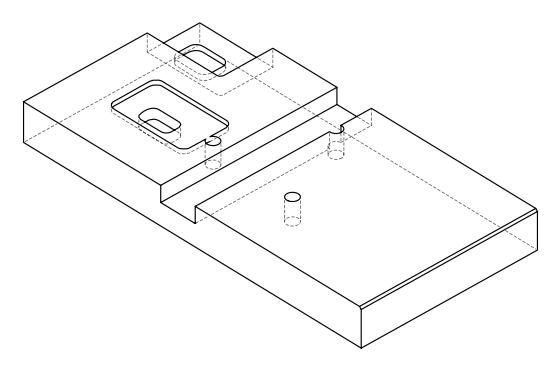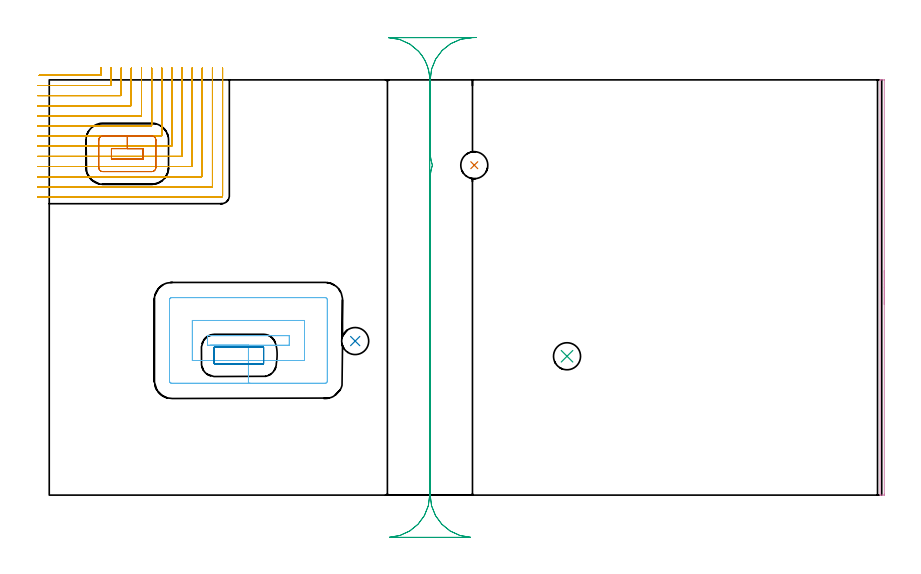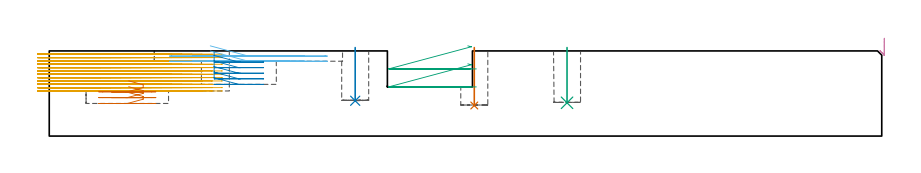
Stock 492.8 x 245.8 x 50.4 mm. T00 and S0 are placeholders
(PLAN: 9 operations, 5 tool changes, 50.8 min)
(1 INDEXABLE_INSERT_DRILL_BLIND_HOLE_FROM_SOLID | STEP1POCKET | NXT0302_003 | 0.14 min | 6438 mm3)
(2 INDEXABLE_INSERT_DRILL_BLIND_HOLE_FROM_SOLID_1 | STEP1POCKET_1 | NXT0302_003 | 0.13 min | 5875 mm3)
(3 INDEXABLE_INSERT_DRILL_BLIND_HOLE_FROM_SOLID_2 | STEP1POCKET_2 | NXT0302_003 | 0.13 min | 6117 mm3)
(4 AREA_MILL | FG_CHAMFER_SURFACE | UGT0205_001 | 2.12 min | 769 mm3)
(5 MILL_CORNER_NOTCH_RECTANGULAR | CORNER_NOTCH_RECTANGULAR | NXT0201_009 | Follow Part, ap 2, ae 75% | 39.36 min | 185046 mm3)
(6 MILL_RECTANGULAR_POCKET | POCKET_RECTANGULAR_STRAIGHT | UGT0201_100 | Follow Part, ap 4.5, ae 75% | 2.58 min | 46143 mm3)
(7 MILL_RECTANGULAR_POCKET_1 | POCKET_RECTANGULAR_STRAIGHT_1 | UGT0201_133 | Follow Part, ap 3.75, ae 75% | 1.29 min | 12422 mm3)
(8 MILL_RECTANGULAR_POCKET_2 | POCKET_RECTANGULAR_STRAIGHT_2 | UGT0201_133 | Follow Part, ap 3.75, ae 75% | 1.29 min | 14456 mm3)
(9 MILL_RECTANGULAR_SLOT | SLOT_RECTANGULAR | UGT0201_020 | Follow Part, ap 12.5, ae 75% | 3.73 min | 261707 mm3)
(TOOL NXT0302_003 | Index. Insert Drill 16mm [880-D1600L20-05] | D16 PA176 FL80 Z2)
(TOOL UGT0205_001 | Chamfer Mill 20 x 3 x 45 deg. | D20 FL50 Z2)
(TOOL NXT0201_009 | ENDMILL 8mm [2P460-0800-NA 1630] | D8 FL26 Z6)
(TOOL UGT0201_100 | End Mill 18 mm | D18 FL22 Z2)
(TOOL UGT0201_133 | Carbide End Mill 15.0 | D15 FL30 Z4)
(TOOL UGT0201_020 | End mill 50 mm | D50 FL50 Z4)
(OP 1 INDEXABLE_INSERT_DRILL_BLIND_HOLE_FROM_SOLID)
G17 G21 G94 G90
T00 M6
G54
G17 G0 G90 X251.6 Y195.3 S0 M3
G43 Z60.4 H1
G94 G81 G98 Z18.1 F250. R52.4
G80
M5
M2
(OP 2 INDEXABLE_INSERT_DRILL_BLIND_HOLE_FROM_SOLID_1)
G17 G21 G94 G90
T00 M6
G54
G17 G0 G90 X181.1 Y91.2 S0 M3
G43 Z60.4 H1
G94 G81 G98 Z20.9 F250. R52.4
G80
M5
M2
(OP 3 INDEXABLE_INSERT_DRILL_BLIND_HOLE_FROM_SOLID_2)
G17 G21 G94 G90
T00 M6
G54
G17 G0 G90 X306.5 Y82.2 S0 M3
G43 Z60.4 H1
G94 G81 G98 Z19.7 F250. R52.4
G80
M5
M2
(OP 4 AREA_MILL)
G17 G21 G94 G90
T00 M6
G54
G17 G0 G90 X494.3 Y132.9 S1061 M3
G43 Z60.4 H0
Z57.9
G94 G1 Y132.862 Z57.028 F250.
Y132.748 Z56.164
Y132.559 Z55.312
Y132.297 Z54.48
Y131.963 Z53.674
Y131.56 Z52.9
Y131.092 Z52.164
Y130.56 Z51.472
Y129.971 Z50.829
Y129.328 Z50.24
Y128.636 Z49.708
Y127.9 Z49.24
Y127.126 Z48.837
Y126.32 Z48.503
Y125.488 Z48.241
Y124.637 Z48.052
Y123.772 Z47.938
Y122.9 Z47.9
Y0.608
X494.298 Y0.351 Z47.902
X494.291 Y0.003 Z47.905
X494.243 Y0. Z47.954
X493.05 Z49.145
X492.071 Z50.128
X491.934 Y0.002 Z50.258
X491.802 Y0.01 Z50.388
X491.8 Y0.162 Z50.4
Y245.638
X491.802 Y245.79 Z50.388
X491.934 Y245.798 Z50.258
X492.071 Y245.8 Z50.128
X492.415 Z49.784
X493.05 Z49.145
X494.243 Z47.954
X494.291 Y245.797 Z47.905
X494.3 Y245.448 Z47.9
Y122.9
Y122.028 Z47.938
Y121.164 Z48.052
Y120.312 Z48.241
Y119.48 Z48.503
Y118.674 Z48.837
Y117.9 Z49.24
Y117.164 Z49.708
Y116.472 Z50.24
Y115.829 Z50.829
Y115.24 Z51.472
Y114.709 Z52.164
Y114.24 Z52.9
Y113.837 Z53.674
Y113.503 Z54.48
Y113.241 Z55.312
Y113.052 Z56.164
Y112.938 Z57.028
Y112.9 Z57.9
G0 Z60.4
M5
M2
(OP 5 MILL_CORNER_NOTCH_RECTANGULAR)
G17 G21 G94 G90
T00 M6
G54
G17 G0 G90 X-5.951 Y248.5 S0 M3
G43 Z60.4 H1
Z48.425
G94 G1 X-2.951 F250.
X30.205 F500.
G3 X30.6 Y248.895 R0.4
G1 Y249.8
Y252.8 F250.
G0 Z60.4
X-7. Y242.5
Z48.425
G1 X-4.
X36.205 F500.
G3 X36.6 Y242.895 R0.4
G1 Y249.8
Y252.8 F250.
G0 Z60.4
X-7. Y236.5
Z48.425
G1 X-4.
X42.205 F500.
G3 X42.6 Y236.895 R0.4
G1 Y249.8
Y252.8 F250.
G0 Z60.4
X-7. Y230.5
Z48.425
G1 X-4.
X48.205 F500.
G3 X48.6 Y230.895 R0.4
G1 Y249.8
Y252.8 F250.
G0 Z60.4
X-7. Y224.5
Z48.425
G1 X-4.
X54.204 F500.
G3 X54.6 Y224.896 R0.4
G1 Y249.8
Y252.8 F250.
G0 Z60.4
X-7. Y218.5
Z48.425
G1 X-4.
X60.204 F500.
G3 X60.6 Y218.896 R0.4
G1 Y249.8
Y252.8 F250.
G0 Z60.4
X-7. Y212.5
Z48.425
G1 X-4.
X66.204 F500.
G3 X66.6 Y212.896 R0.4
G1 Y249.8
Y252.8 F250.
G0 Z60.4
X-7. Y206.5
Z48.425
G1 X-4.
X72.204 F500.
G3 X72.6 Y206.896 R0.4
G1 Y249.8
Y252.8 F250.
G0 Z60.4
X-7. Y200.5
Z48.425
G1 X-4.
X78.204 F500.
G3 X78.6 Y200.896 R0.4
G1 Y249.8
Y252.8 F250.
G0 Z60.4
X-7. Y194.5
Z48.425
G1 X-4.
X84.203 F500.
G3 X84.6 Y194.897 R0.4
G1 Y249.8
Y252.8 F250.
G0 Z60.4
X-7. Y188.5
Z48.425
G1 X-4.
X90.203 F500.
G3 X90.6 Y188.897 R0.4
G1 Y249.8
Y252.8 F250.
G0 Z60.4
X-7. Y182.5
Z48.425
G1 X-4.
X96.203 F500.
G3 X96.6 Y182.897 R0.4
G1 Y249.8
Y252.8 F250.
G0 Z60.4
X-7. Y176.5
Z48.425
G1 X-4.
X101.9 F500.
G3 X102.6 Y177.2 R0.7
G1 Y249.8
Y252.8 F250.
G0 Z60.4
X-5.951 Y248.5
Z46.45
G1 X-2.951
X30.205 F500.
G3 X30.6 Y248.895 R0.4
G1 Y249.8
Y252.8 F250.
G0 Z60.4
X-7. Y242.5
Z46.45
G1 X-4.
X36.205 F500.
G3 X36.6 Y242.895 R0.4
G1 Y249.8
Y252.8 F250.
G0 Z60.4
X-7. Y236.5
Z46.45
G1 X-4.
X42.205 F500.
G3 X42.6 Y236.895 R0.4
G1 Y249.8
Y252.8 F250.
G0 Z60.4
X-7. Y230.5
Z46.45
G1 X-4.
X48.205 F500.
G3 X48.6 Y230.895 R0.4
G1 Y249.8
Y252.8 F250.
G0 Z60.4
X-7. Y224.5
Z46.45
G1 X-4.
X54.204 F500.
G3 X54.6 Y224.896 R0.4
G1 Y249.8
Y252.8 F250.
G0 Z60.4
X-7. Y218.5
Z46.45
G1 X-4.
X60.204 F500.
G3 X60.6 Y218.896 R0.4
G1 Y249.8
Y252.8 F250.
G0 Z60.4
X-7. Y212.5
Z46.45
G1 X-4.
X66.204 F500.
G3 X66.6 Y212.896 R0.4
G1 Y249.8
Y252.8 F250.
G0 Z60.4
X-7. Y206.5
Z46.45
G1 X-4.
X72.204 F500.
G3 X72.6 Y206.896 R0.4
G1 Y249.8
Y252.8 F250.
G0 Z60.4
X-7. Y200.5
Z46.45
G1 X-4.
X78.204 F500.
G3 X78.6 Y200.896 R0.4
G1 Y249.8
Y252.8 F250.
G0 Z60.4
X-7. Y194.5
Z46.45
G1 X-4.
X84.203 F500.
G3 X84.6 Y194.897 R0.4
G1 Y249.8
Y252.8 F250.
G0 Z60.4
X-7. Y188.5
Z46.45
G1 X-4.
X90.203 F500.
G3 X90.6 Y188.897 R0.4
G1 Y249.8
Y252.8 F250.
G0 Z60.4
X-7. Y182.5
Z46.45
G1 X-4.
X96.203 F500.
G3 X96.6 Y182.897 R0.4
G1 Y249.8
Y252.8 F250.
G0 Z60.4
X-7. Y176.5
Z46.45
G1 X-4.
X101.9 F500.
G3 X102.6 Y177.2 R0.7
G1 Y249.8
Y252.8 F250.
G0 Z60.4
X-5.951 Y248.5
Z44.475
G1 X-2.951
X30.205 F500.
G3 X30.6 Y248.895 R0.4
G1 Y249.8
Y252.8 F250.
G0 Z60.4
X-7. Y242.5
Z44.475
G1 X-4.
X36.205 F500.
G3 X36.6 Y242.895 R0.4
G1 Y249.8
Y252.8 F250.
G0 Z60.4
X-7. Y236.5
Z44.475
G1 X-4.
X42.205 F500.
G3 X42.6 Y236.895 R0.4
G1 Y249.8
Y252.8 F250.
G0 Z60.4
X-7. Y230.5
Z44.475
G1 X-4.
X48.205 F500.
G3 X48.6 Y230.895 R0.4
G1 Y249.8
Y252.8 F250.
G0 Z60.4
X-7. Y224.5
Z44.475
G1 X-4.
X54.204 F500.
G3 X54.6 Y224.896 R0.4
G1 Y249.8
Y252.8 F250.
G0 Z60.4
X-7. Y218.5
Z44.475
G1 X-4.
X60.204 F500.
G3 X60.6 Y218.896 R0.4
G1 Y249.8
Y252.8 F250.
G0 Z60.4
X-7. Y212.5
Z44.475
G1 X-4.
X66.204 F500.
G3 X66.6 Y212.896 R0.4
G1 Y249.8
Y252.8 F250.
G0 Z60.4
X-7. Y206.5
Z44.475
G1 X-4.
X72.204 F500.
G3 X72.6 Y206.896 R0.4
G1 Y249.8
Y252.8 F250.
G0 Z60.4
X-7. Y200.5
Z44.475
G1 X-4.
X78.204 F500.
G3 X78.6 Y200.896 R0.4
G1 Y249.8
Y252.8 F250.
G0 Z60.4
X-7. Y194.5
Z44.475
G1 X-4.
X84.203 F500.
G3 X84.6 Y194.897 R0.4
G1 Y249.8
Y252.8 F250.
G0 Z60.4
X-7. Y188.5
Z44.475
G1 X-4.
X90.203 F500.
G3 X90.6 Y188.897 R0.4
G1 Y249.8
Y252.8 F250.
G0 Z60.4
X-7. Y182.5
Z44.475
G1 X-4.
X96.203 F500.
G3 X96.6 Y182.897 R0.4
G1 Y249.8
Y252.8 F250.
G0 Z60.4
X-7. Y176.5
Z44.475
G1 X-4.
X101.9 F500.
G3 X102.6 Y177.2 R0.7
G1 Y249.8
Y252.8 F250.
G0 Z60.4
X-5.951 Y248.5
Z42.5
G1 X-2.951
X30.205 F500.
G3 X30.6 Y248.895 R0.4
G1 Y249.8
Y252.8 F250.
G0 Z60.4
X-7. Y242.5
Z42.5
G1 X-4.
X36.205 F500.
G3 X36.6 Y242.895 R0.4
G1 Y249.8
Y252.8 F250.
G0 Z60.4
X-7. Y236.5
Z42.5
G1 X-4.
X42.205 F500.
G3 X42.6 Y236.895 R0.4
G1 Y249.8
Y252.8 F250.
G0 Z60.4
X-7. Y230.5
Z42.5
G1 X-4.
X48.205 F500.
G3 X48.6 Y230.895 R0.4
G1 Y249.8
Y252.8 F250.
G0 Z60.4
X-7. Y224.5
Z42.5
G1 X-4.
X54.204 F500.
G3 X54.6 Y224.896 R0.4
G1 Y249.8
Y252.8 F250.
G0 Z60.4
X-7. Y218.5
Z42.5
G1 X-4.
X60.204 F500.
G3 X60.6 Y218.896 R0.4
G1 Y249.8
Y252.8 F250.
G0 Z60.4
X-7. Y212.5
Z42.5
G1 X-4.
X66.204 F500.
G3 X66.6 Y212.896 R0.4
G1 Y249.8
Y252.8 F250.
G0 Z60.4
X-7. Y206.5
Z42.5
G1 X-4.
X72.204 F500.
G3 X72.6 Y206.896 R0.4
G1 Y249.8
Y252.8 F250.
G0 Z60.4
X-7. Y200.5
Z42.5
G1 X-4.
X78.204 F500.
G3 X78.6 Y200.896 R0.4
G1 Y249.8
Y252.8 F250.
G0 Z60.4
X-7. Y194.5
Z42.5
G1 X-4.
X84.203 F500.
G3 X84.6 Y194.897 R0.4
G1 Y249.8
Y252.8 F250.
G0 Z60.4
X-7. Y188.5
Z42.5
G1 X-4.
X90.203 F500.
G3 X90.6 Y188.897 R0.4
G1 Y249.8
Y252.8 F250.
G0 Z60.4
X-7. Y182.5
Z42.5
G1 X-4.
X96.203 F500.
G3 X96.6 Y182.897 R0.4
G1 Y249.8
Y252.8 F250.
G0 Z60.4
X-7. Y176.5
Z42.5
G1 X-4.
X101.9 F500.
G3 X102.6 Y177.2 R0.7
G1 Y249.8
Y252.8 F250.
G0 Z60.4
X-5.951 Y248.5
Z40.525
G1 X-2.951
X30.205 F500.
G3 X30.6 Y248.895 R0.4
G1 Y249.8
Y252.8 F250.
G0 Z60.4
X-7. Y242.5
Z40.525
G1 X-4.
X36.205 F500.
G3 X36.6 Y242.895 R0.4
G1 Y249.8
Y252.8 F250.
G0 Z60.4
X-7. Y236.5
Z40.525
G1 X-4.
X42.205 F500.
G3 X42.6 Y236.895 R0.4
G1 Y249.8
Y252.8 F250.
G0 Z60.4
X-7. Y230.5
Z40.525
G1 X-4.
X48.205 F500.
G3 X48.6 Y230.895 R0.4
G1 Y249.8
Y252.8 F250.
G0 Z60.4
X-7. Y224.5
Z40.525
G1 X-4.
X54.204 F500.
G3 X54.6 Y224.896 R0.4
G1 Y249.8
Y252.8 F250.
G0 Z60.4
X-7. Y218.5
Z40.525
G1 X-4.
X60.204 F500.
G3 X60.6 Y218.896 R0.4
G1 Y249.8
Y252.8 F250.
G0 Z60.4
X-7. Y212.5
Z40.525
G1 X-4.
X66.204 F500.
G3 X66.6 Y212.896 R0.4
G1 Y249.8
Y252.8 F250.
G0 Z60.4
X-7. Y206.5
Z40.525
G1 X-4.
X72.204 F500.
G3 X72.6 Y206.896 R0.4
G1 Y249.8
Y252.8 F250.
G0 Z60.4
X-7. Y200.5
Z40.525
G1 X-4.
X78.204 F500.
G3 X78.6 Y200.896 R0.4
G1 Y249.8
Y252.8 F250.
G0 Z60.4
X-7. Y194.5
Z40.525
G1 X-4.
X84.203 F500.
G3 X84.6 Y194.897 R0.4
G1 Y249.8
Y252.8 F250.
G0 Z60.4
X-7. Y188.5
Z40.525
G1 X-4.
X90.203 F500.
G3 X90.6 Y188.897 R0.4
G1 Y249.8
Y252.8 F250.
G0 Z60.4
X-7. Y182.5
Z40.525
G1 X-4.
X96.203 F500.
G3 X96.6 Y182.897 R0.4
G1 Y249.8
Y252.8 F250.
G0 Z60.4
X-7. Y176.5
Z40.525
G1 X-4.
X101.9 F500.
G3 X102.6 Y177.2 R0.7
G1 Y249.8
Y252.8 F250.
G0 Z60.4
X-5.951 Y248.5
Z38.55
G1 X-2.951
X30.205 F500.
G3 X30.6 Y248.895 R0.4
G1 Y249.8
Y252.8 F250.
G0 Z60.4
X-7. Y242.5
Z38.55
G1 X-4.
X36.205 F500.
G3 X36.6 Y242.895 R0.4
G1 Y249.8
Y252.8 F250.
G0 Z60.4
X-7. Y236.5
Z38.55
G1 X-4.
X42.205 F500.
G3 X42.6 Y236.895 R0.4
G1 Y249.8
Y252.8 F250.
G0 Z60.4
X-7. Y230.5
Z38.55
G1 X-4.
X48.205 F500.
G3 X48.6 Y230.895 R0.4
G1 Y249.8
Y252.8 F250.
G0 Z60.4
X-7. Y224.5
Z38.55
G1 X-4.
X54.204 F500.
G3 X54.6 Y224.896 R0.4
G1 Y249.8
Y252.8 F250.
G0 Z60.4
X-7. Y218.5
Z38.55
G1 X-4.
X60.204 F500.
G3 X60.6 Y218.896 R0.4
G1 Y249.8
Y252.8 F250.
G0 Z60.4
X-7. Y212.5
Z38.55
G1 X-4.
X66.204 F500.
G3 X66.6 Y212.896 R0.4
G1 Y249.8
Y252.8 F250.
G0 Z60.4
X-7. Y206.5
Z38.55
G1 X-4.
X72.204 F500.
G3 X72.6 Y206.896 R0.4
G1 Y249.8
Y252.8 F250.
G0 Z60.4
X-7. Y200.5
Z38.55
G1 X-4.
X78.204 F500.
G3 X78.6 Y200.896 R0.4
G1 Y249.8
Y252.8 F250.
G0 Z60.4
X-7. Y194.5
Z38.55
G1 X-4.
X84.203 F500.
G3 X84.6 Y194.897 R0.4
G1 Y249.8
Y252.8 F250.
G0 Z60.4
X-7. Y188.5
Z38.55
G1 X-4.
X90.203 F500.
G3 X90.6 Y188.897 R0.4
G1 Y249.8
Y252.8 F250.
G0 Z60.4
X-7. Y182.5
Z38.55
G1 X-4.
X96.203 F500.
G3 X96.6 Y182.897 R0.4
G1 Y249.8
Y252.8 F250.
G0 Z60.4
X-7. Y176.5
Z38.55
G1 X-4.
X101.9 F500.
G3 X102.6 Y177.2 R0.7
G1 Y249.8
Y252.8 F250.
G0 Z60.4
X-5.951 Y248.5
Z36.575
G1 X-2.951
X30.205 F500.
G3 X30.6 Y248.895 R0.4
G1 Y249.8
Y252.8 F250.
G0 Z60.4
X-7. Y242.5
Z36.575
G1 X-4.
X36.205 F500.
G3 X36.6 Y242.895 R0.4
G1 Y249.8
Y252.8 F250.
G0 Z60.4
X-7. Y236.5
Z36.575
G1 X-4.
X42.205 F500.
G3 X42.6 Y236.895 R0.4
G1 Y249.8
Y252.8 F250.
G0 Z60.4
X-7. Y230.5
Z36.575
G1 X-4.
X48.205 F500.
G3 X48.6 Y230.895 R0.4
G1 Y249.8
Y252.8 F250.
G0 Z60.4
X-7. Y224.5
Z36.575
G1 X-4.
X54.204 F500.
G3 X54.6 Y224.896 R0.4
G1 Y249.8
Y252.8 F250.
G0 Z60.4
X-7. Y218.5
Z36.575
G1 X-4.
X60.204 F500.
G3 X60.6 Y218.896 R0.4
G1 Y249.8
Y252.8 F250.
G0 Z60.4
X-7. Y212.5
Z36.575
G1 X-4.
X66.204 F500.
G3 X66.6 Y212.896 R0.4
G1 Y249.8
Y252.8 F250.
G0 Z60.4
X-7. Y206.5
Z36.575
G1 X-4.
X72.204 F500.
G3 X72.6 Y206.896 R0.4
G1 Y249.8
Y252.8 F250.
G0 Z60.4
X-7. Y200.5
Z36.575
G1 X-4.
X78.204 F500.
G3 X78.6 Y200.896 R0.4
G1 Y249.8
Y252.8 F250.
G0 Z60.4
X-7. Y194.5
Z36.575
G1 X-4.
X84.203 F500.
G3 X84.6 Y194.897 R0.4
G1 Y249.8
Y252.8 F250.
G0 Z60.4
X-7. Y188.5
Z36.575
G1 X-4.
X90.203 F500.
G3 X90.6 Y188.897 R0.4
G1 Y249.8
Y252.8 F250.
G0 Z60.4
X-7. Y182.5
Z36.575
G1 X-4.
X96.203 F500.
G3 X96.6 Y182.897 R0.4
G1 Y249.8
Y252.8 F250.
G0 Z60.4
X-7. Y176.5
Z36.575
G1 X-4.
X101.9 F500.
G3 X102.6 Y177.2 R0.7
G1 Y249.8
Y252.8 F250.
G0 Z60.4
X-5.951 Y248.5
Z34.6
G1 X-2.951
X30.205 F500.
G3 X30.6 Y248.895 R0.4
G1 Y249.8
Y252.8 F250.
G0 Z60.4
X-7. Y242.5
Z34.6
G1 X-4.
X36.205 F500.
G3 X36.6 Y242.895 R0.4
G1 Y249.8
Y252.8 F250.
G0 Z60.4
X-7. Y236.5
Z34.6
G1 X-4.
X42.205 F500.
G3 X42.6 Y236.895 R0.4
G1 Y249.8
Y252.8 F250.
G0 Z60.4
X-7. Y230.5
Z34.6
G1 X-4.
X48.205 F500.
G3 X48.6 Y230.895 R0.4
G1 Y249.8
Y252.8 F250.
G0 Z60.4
X-7. Y224.5
Z34.6
G1 X-4.
X54.204 F500.
G3 X54.6 Y224.896 R0.4
G1 Y249.8
Y252.8 F250.
G0 Z60.4
X-7. Y218.5
Z34.6
G1 X-4.
X60.204 F500.
G3 X60.6 Y218.896 R0.4
G1 Y249.8
Y252.8 F250.
G0 Z60.4
X-7. Y212.5
Z34.6
G1 X-4.
X66.204 F500.
G3 X66.6 Y212.896 R0.4
G1 Y249.8
Y252.8 F250.
G0 Z60.4
X-7. Y206.5
Z34.6
G1 X-4.
X72.204 F500.
G3 X72.6 Y206.896 R0.4
G1 Y249.8
Y252.8 F250.
G0 Z60.4
X-7. Y200.5
Z34.6
G1 X-4.
X78.204 F500.
G3 X78.6 Y200.896 R0.4
G1 Y249.8
Y252.8 F250.
G0 Z60.4
X-7. Y194.5
Z34.6
G1 X-4.
X84.203 F500.
G3 X84.6 Y194.897 R0.4
G1 Y249.8
Y252.8 F250.
G0 Z60.4
X-7. Y188.5
Z34.6
G1 X-4.
X90.203 F500.
G3 X90.6 Y188.897 R0.4
G1 Y249.8
Y252.8 F250.
G0 Z60.4
X-7. Y182.5
Z34.6
G1 X-4.
X96.203 F500.
G3 X96.6 Y182.897 R0.4
G1 Y249.8
Y252.8 F250.
G0 Z60.4
X-7. Y176.5
Z34.6
G1 X-4.
X101.9 F500.
G3 X102.6 Y177.2 R0.7
G1 Y249.8
Y252.8 F250.
G0 Z60.4
X-5.951 Y248.5
Z32.625
G1 X-2.951
X30.205 F500.
G3 X30.6 Y248.895 R0.4
G1 Y249.8
Y252.8 F250.
G0 Z60.4
X-7. Y242.5
Z32.625
G1 X-4.
X36.205 F500.
G3 X36.6 Y242.895 R0.4
G1 Y249.8
Y252.8 F250.
G0 Z60.4
X-7. Y236.5
Z32.625
G1 X-4.
X42.205 F500.
G3 X42.6 Y236.895 R0.4
G1 Y249.8
Y252.8 F250.
G0 Z60.4
X-7. Y230.5
Z32.625
G1 X-4.
X48.205 F500.
G3 X48.6 Y230.895 R0.4
G1 Y249.8
Y252.8 F250.
G0 Z60.4
X-7. Y224.5
Z32.625
G1 X-4.
X54.204 F500.
G3 X54.6 Y224.896 R0.4
G1 Y249.8
Y252.8 F250.
G0 Z60.4
X-7. Y218.5
Z32.625
G1 X-4.
X60.204 F500.
G3 X60.6 Y218.896 R0.4
G1 Y249.8
Y252.8 F250.
G0 Z60.4
X-7. Y212.5
Z32.625
G1 X-4.
X66.204 F500.
G3 X66.6 Y212.896 R0.4
G1 Y249.8
Y252.8 F250.
G0 Z60.4
X-7. Y206.5
Z32.625
G1 X-4.
X72.204 F500.
G3 X72.6 Y206.896 R0.4
G1 Y249.8
Y252.8 F250.
G0 Z60.4
X-7. Y200.5
Z32.625
G1 X-4.
X78.204 F500.
G3 X78.6 Y200.896 R0.4
G1 Y249.8
Y252.8 F250.
G0 Z60.4
X-7. Y194.5
Z32.625
G1 X-4.
X84.203 F500.
G3 X84.6 Y194.897 R0.4
G1 Y249.8
Y252.8 F250.
G0 Z60.4
X-7. Y188.5
Z32.625
G1 X-4.
X90.203 F500.
G3 X90.6 Y188.897 R0.4
G1 Y249.8
Y252.8 F250.
G0 Z60.4
X-7. Y182.5
Z32.625
G1 X-4.
X96.203 F500.
G3 X96.6 Y182.897 R0.4
G1 Y249.8
Y252.8 F250.
G0 Z60.4
X-7. Y176.5
Z32.625
G1 X-4.
X101.9 F500.
G3 X102.6 Y177.2 R0.7
G1 Y249.8
Y252.8 F250.
G0 Z60.4
X-5.951 Y248.5
Z30.65
G1 X-2.951
X30.205 F500.
G3 X30.6 Y248.895 R0.4
G1 Y249.8
Y252.8 F250.
G0 Z60.4
X-7. Y242.5
Z30.65
G1 X-4.
X36.205 F500.
G3 X36.6 Y242.895 R0.4
G1 Y249.8
Y252.8 F250.
G0 Z60.4
X-7. Y236.5
Z30.65
G1 X-4.
X42.205 F500.
G3 X42.6 Y236.895 R0.4
G1 Y249.8
Y252.8 F250.
G0 Z60.4
X-7. Y230.5
Z30.65
G1 X-4.
X48.205 F500.
G3 X48.6 Y230.895 R0.4
G1 Y249.8
Y252.8 F250.
G0 Z60.4
X-7. Y224.5
Z30.65
G1 X-4.
X54.204 F500.
G3 X54.6 Y224.896 R0.4
G1 Y249.8
Y252.8 F250.
G0 Z60.4
X-7. Y218.5
Z30.65
G1 X-4.
X60.204 F500.
G3 X60.6 Y218.896 R0.4
G1 Y249.8
Y252.8 F250.
G0 Z60.4
X-7. Y212.5
Z30.65
G1 X-4.
X66.204 F500.
G3 X66.6 Y212.896 R0.4
G1 Y249.8
Y252.8 F250.
G0 Z60.4
X-7. Y206.5
Z30.65
G1 X-4.
X72.204 F500.
G3 X72.6 Y206.896 R0.4
G1 Y249.8
Y252.8 F250.
G0 Z60.4
X-7. Y200.5
Z30.65
G1 X-4.
X78.204 F500.
G3 X78.6 Y200.896 R0.4
G1 Y249.8
Y252.8 F250.
G0 Z60.4
X-7. Y194.5
Z30.65
G1 X-4.
X84.203 F500.
G3 X84.6 Y194.897 R0.4
G1 Y249.8
Y252.8 F250.
G0 Z60.4
X-7. Y188.5
Z30.65
G1 X-4.
X90.203 F500.
G3 X90.6 Y188.897 R0.4
G1 Y249.8
Y252.8 F250.
G0 Z60.4
X-7. Y182.5
Z30.65
G1 X-4.
X96.203 F500.
G3 X96.6 Y182.897 R0.4
G1 Y249.8
Y252.8 F250.
G0 Z60.4
X-7. Y176.5
Z30.65
G1 X-4.
X101.9 F500.
G3 X102.6 Y177.2 R0.7
G1 Y249.8
Y252.8 F250.
G0 Z60.4
X-5.951 Y248.5
Z28.675
G1 X-2.951
X30.205 F500.
G3 X30.6 Y248.895 R0.4
G1 Y249.8
Y252.8 F250.
G0 Z60.4
X-7. Y242.5
Z28.675
G1 X-4.
X36.205 F500.
G3 X36.6 Y242.895 R0.4
G1 Y249.8
Y252.8 F250.
G0 Z60.4
X-7. Y236.5
Z28.675
G1 X-4.
X42.205 F500.
G3 X42.6 Y236.895 R0.4
G1 Y249.8
Y252.8 F250.
G0 Z60.4
X-7. Y230.5
Z28.675
G1 X-4.
X48.205 F500.
G3 X48.6 Y230.895 R0.4
G1 Y249.8
Y252.8 F250.
G0 Z60.4
X-7. Y224.5
Z28.675
G1 X-4.
X54.204 F500.
G3 X54.6 Y224.896 R0.4
G1 Y249.8
Y252.8 F250.
G0 Z60.4
X-7. Y218.5
Z28.675
G1 X-4.
X60.204 F500.
G3 X60.6 Y218.896 R0.4
G1 Y249.8
Y252.8 F250.
G0 Z60.4
X-7. Y212.5
Z28.675
G1 X-4.
X66.204 F500.
G3 X66.6 Y212.896 R0.4
G1 Y249.8
Y252.8 F250.
G0 Z60.4
X-7. Y206.5
Z28.675
G1 X-4.
X72.204 F500.
G3 X72.6 Y206.896 R0.4
G1 Y249.8
Y252.8 F250.
G0 Z60.4
X-7. Y200.5
Z28.675
G1 X-4.
X78.204 F500.
G3 X78.6 Y200.896 R0.4
G1 Y249.8
Y252.8 F250.
G0 Z60.4
X-7. Y194.5
Z28.675
G1 X-4.
X84.203 F500.
G3 X84.6 Y194.897 R0.4
G1 Y249.8
Y252.8 F250.
G0 Z60.4
X-7. Y188.5
Z28.675
G1 X-4.
X90.203 F500.
G3 X90.6 Y188.897 R0.4
G1 Y249.8
Y252.8 F250.
G0 Z60.4
X-7. Y182.5
Z28.675
G1 X-4.
X96.203 F500.
G3 X96.6 Y182.897 R0.4
G1 Y249.8
Y252.8 F250.
G0 Z60.4
X-7. Y176.5
Z28.675
G1 X-4.
X101.9 F500.
G3 X102.6 Y177.2 R0.7
G1 Y249.8
Y252.8 F250.
G0 Z60.4
X-5.951 Y248.5
Z26.7
G1 X-2.951
X30.205 F500.
G3 X30.6 Y248.895 R0.4
G1 Y249.8
Y252.8 F250.
G0 Z60.4
X-7. Y242.5
Z26.7
G1 X-4.
X36.205 F500.
G3 X36.6 Y242.895 R0.4
G1 Y249.8
Y252.8 F250.
G0 Z60.4
X-7. Y236.5
Z26.7
G1 X-4.
X42.205 F500.
G3 X42.6 Y236.895 R0.4
G1 Y249.8
Y252.8 F250.
G0 Z60.4
X-7. Y230.5
Z26.7
G1 X-4.
X48.205 F500.
G3 X48.6 Y230.895 R0.4
G1 Y249.8
Y252.8 F250.
G0 Z60.4
X-7. Y224.5
Z26.7
G1 X-4.
X54.204 F500.
G3 X54.6 Y224.896 R0.4
G1 Y249.8
Y252.8 F250.
G0 Z60.4
X-7. Y218.5
Z26.7
G1 X-4.
X60.204 F500.
G3 X60.6 Y218.896 R0.4
G1 Y249.8
Y252.8 F250.
G0 Z60.4
X-7. Y212.5
Z26.7
G1 X-4.
X66.204 F500.
G3 X66.6 Y212.896 R0.4
G1 Y249.8
Y252.8 F250.
G0 Z60.4
X-7. Y206.5
Z26.7
G1 X-4.
X72.204 F500.
G3 X72.6 Y206.896 R0.4
G1 Y249.8
Y252.8 F250.
G0 Z60.4
X-7. Y200.5
Z26.7
G1 X-4.
X78.204 F500.
G3 X78.6 Y200.896 R0.4
G1 Y249.8
Y252.8 F250.
G0 Z60.4
X-7. Y194.5
Z26.7
G1 X-4.
X84.203 F500.
G3 X84.6 Y194.897 R0.4
G1 Y249.8
Y252.8 F250.
G0 Z60.4
X-7. Y188.5
Z26.7
G1 X-4.
X90.203 F500.
G3 X90.6 Y188.897 R0.4
G1 Y249.8
Y252.8 F250.
G0 Z60.4
X-7. Y182.5
Z26.7
G1 X-4.
X96.203 F500.
G3 X96.6 Y182.897 R0.4
G1 Y249.8
Y252.8 F250.
G0 Z60.4
X-7. Y176.5
Z26.7
G1 X-4.
X101.9 F500.
G3 X102.6 Y177.2 R0.7
G1 Y249.8
Y252.8 F250.
G0 Z60.4
M5
M2
(OP 6 MILL_RECTANGULAR_POCKET)
G17 G21 G94 G90
T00 M6
G54
G17 G0 G90 X95.321 Y88.7 S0 M3
G43 Z60.4 H0
Z53.4
G94 G1 X117.9 Z47.35 F250.
X142.1 F500.
Y94.4
X93.7
Y88.7
X117.9
Y79.7
X151.1
Y103.4
X84.7
Y79.7
X117.9
Y66.2
X163.3
G3 X164.6 Y67.5 R1.3
G1 Y115.6
G3 X163.3 Y116.9 R1.3
G1 X72.5
G3 X71.2 Y115.6 R1.3
G1 Y67.5
G3 X72.5 Y66.2 R1.3
G1 X117.9
X118.9
G0 X95.321 Y88.7 Z50.35
G1 X117.9 Z44.3 F250.
X142.1 F500.
Y94.4
X93.7
Y88.7
X117.9
Y79.7
X151.1
Y103.4
X84.7
Y79.7
X117.9
Y66.2
X163.3
G3 X164.6 Y67.5 R1.3
G1 Y115.6
G3 X163.3 Y116.9 R1.3
G1 X72.5
G3 X71.2 Y115.6 R1.3
G1 Y67.5
G3 X72.5 Y66.2 R1.3
G1 X117.9
X118.9
G0 Z60.4
M5
M2
(OP 7 MILL_RECTANGULAR_POCKET_1)
G17 G21 G94 G90
T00 M6
G54
G17 G0 G90 X47.008 Y199. S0 M3
G43 Z60.4 H0
Z32.667
G94 G1 X55.6 Z30.364 F250.
Y205.1 Z28.73
X46.2 Z26.211
X36.8 F500.
Y199.
X55.6
Y205.1
X46.2
Y212.6
X31.7
G3 X29.3 Y210.2 R2.4
G1 Y193.9
G3 X31.7 Y191.5 R2.4
G1 X60.7
G3 X63.1 Y193.9 R2.4
G1 Y210.2
G3 X60.7 Y212.6 R2.4
G1 X46.2
X45.2
G0 X47.008 Y199. Z29.211
G1 X55.6 Z26.909 F250.
Y205.1 Z25.274
X46.2 Z22.756
X36.8 F500.
Y199.
X55.6
Y205.1
X46.2
Y212.6
X31.7
G3 X29.3 Y210.2 R2.4
G1 Y193.9
G3 X31.7 Y191.5 R2.4
G1 X60.7
G3 X63.1 Y193.9 R2.4
G1 Y210.2
G3 X60.7 Y212.6 R2.4
G1 X46.2
X45.2
G0 X47.008 Y199. Z25.756
G1 X55.6 Z23.453 F250.
Y205.1 Z21.819
X46.2 Z19.3
X36.8 F500.
Y199.
X55.6
Y205.1
X46.2
Y212.6
X31.7
G3 X29.3 Y210.2 R2.4
G1 Y193.9
G3 X31.7 Y191.5 R2.4
G1 X60.7
G3 X63.1 Y193.9 R2.4
G1 Y210.2
G3 X60.7 Y212.6 R2.4
G1 X46.2
X45.2
G0 Z60.4
M5
M2
(OP 8 MILL_RECTANGULAR_POCKET_2)
G17 G21 G94 G90
T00 M6
G54
G17 G0 G90 X97.6 Y86.686 S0 M3
G43 Z60.4 H0
Z50.1
G94 G1 Y78. Z47.773 F250.
Y77.945 Z47.758
X97.646 Y77.832 Z47.725
X97.732 Y77.746 Z47.692
X97.845 Y77.7 Z47.66
X97.9 Z47.645
X112.25 Z43.8
X126.6 F500.
G3 X126.9 Y78. R0.3
G1 Y87.4
G3 X126.6 Y87.7 R0.3
G1 X97.9
G3 X97.6 Y87.4 R0.3
G1 Y78.
G3 X97.9 Y77.7 R0.3
G1 X112.25
X113.25
G0 X97.6 Y86.686 Z46.8
G1 Y78. Z44.473 F250.
Y77.945 Z44.458
X97.646 Y77.832 Z44.425
X97.732 Y77.746 Z44.392
X97.845 Y77.7 Z44.36
X97.9 Z44.345
X112.25 Z40.5
X126.6 F500.
G3 X126.9 Y78. R0.3
G1 Y87.4
G3 X126.6 Y87.7 R0.3
G1 X97.9
G3 X97.6 Y87.4 R0.3
G1 Y78.
G3 X97.9 Y77.7 R0.3
G1 X112.25
X113.25
G0 X97.6 Y86.686 Z43.5
G1 Y78. Z41.173 F250.
Y77.945 Z41.158
X97.646 Y77.832 Z41.125
X97.732 Y77.746 Z41.092
X97.845 Y77.7 Z41.06
X97.9 Z41.045
X112.25 Z37.2
X126.6 F500.
G3 X126.9 Y78. R0.3
G1 Y87.4
G3 X126.6 Y87.7 R0.3
G1 X97.9
G3 X97.6 Y87.4 R0.3
G1 Y78.
G3 X97.9 Y77.7 R0.3
G1 X112.25
X113.25
G0 X97.6 Y86.686 Z40.2
G1 Y78. Z37.873 F250.
Y77.945 Z37.858
X97.646 Y77.832 Z37.825
X97.732 Y77.746 Z37.792
X97.845 Y77.7 Z37.76
X97.9 Z37.745
X112.25 Z33.9
X126.6 F500.
G3 X126.9 Y78. R0.3
G1 Y87.4
G3 X126.6 Y87.7 R0.3
G1 X97.9
G3 X97.6 Y87.4 R0.3
G1 Y78.
G3 X97.9 Y77.7 R0.3
G1 X112.25
X113.25
G0 X97.6 Y86.686 Z36.9
G1 Y78. Z34.573 F250.
Y77.945 Z34.558
X97.646 Y77.832 Z34.525
X97.732 Y77.746 Z34.492
X97.845 Y77.7 Z34.46
X97.9 Z34.445
X112.25 Z30.6
X126.6 F500.
G3 X126.9 Y78. R0.3
G1 Y87.4
G3 X126.6 Y87.7 R0.3
G1 X97.9
G3 X97.6 Y87.4 R0.3
G1 Y78.
G3 X97.9 Y77.7 R0.3
G1 X112.25
X113.25
G0 Z60.4
M5
M2
(OP 9 MILL_RECTANGULAR_SLOT)
G17 G21 G94 G90
T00 M6
G54
G17 G0 G90 X247.767 Y270.8 S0 M3
G43 Z60.4 H0
Z53.4
G94 G1 X249.793 Z52.857 F250.
Y270.79 Z52.854
Y270.8 Z52.852
X200.907 Z39.753
Y270.79 Z39.75
G2 X218.619 Y262.704 R25. F500.
X223.748 Y254.196 R25. F446.
X225.2 Y245.8 R25. F329.
G1 Y24.363
Y0. F500.
G2 X201.424 Y-24.97 R25.
G1 Y-25.
X249.276
Y-24.97
G2 X225.5 Y0. R25.
G1 Y187.326
G2 X226.806 Y195.3 R25.
X225.5 Y203.274 R25.
G1 Y245.8
G2 X249.793 Y270.79 R25.
G1 X252.792 Y270.875 F250.
G0 X247.767 Y270.8 Z42.75
G1 X249.793 Z42.207
Y270.79 Z42.204
Y270.8 Z42.202
X200.907 Z29.103
Y270.79 Z29.1
G2 X218.619 Y262.704 R25. F500.
X223.748 Y254.196 R25. F426.
X225.2 Y245.8 R25. F317.
G1 Y24.363
Y0. F500.
G2 X201.424 Y-24.97 R25.
G1 Y-25.
X249.276
Y-24.97
G2 X225.5 Y0. R25.
G1 Y187.326
G2 X226.806 Y195.3 R25.
X225.5 Y203.274 R25.
G1 Y245.8
G2 X249.793 Y270.79 R25.
G1 X252.792 Y270.875 F250.
G0 Z60.4
M5
M2
